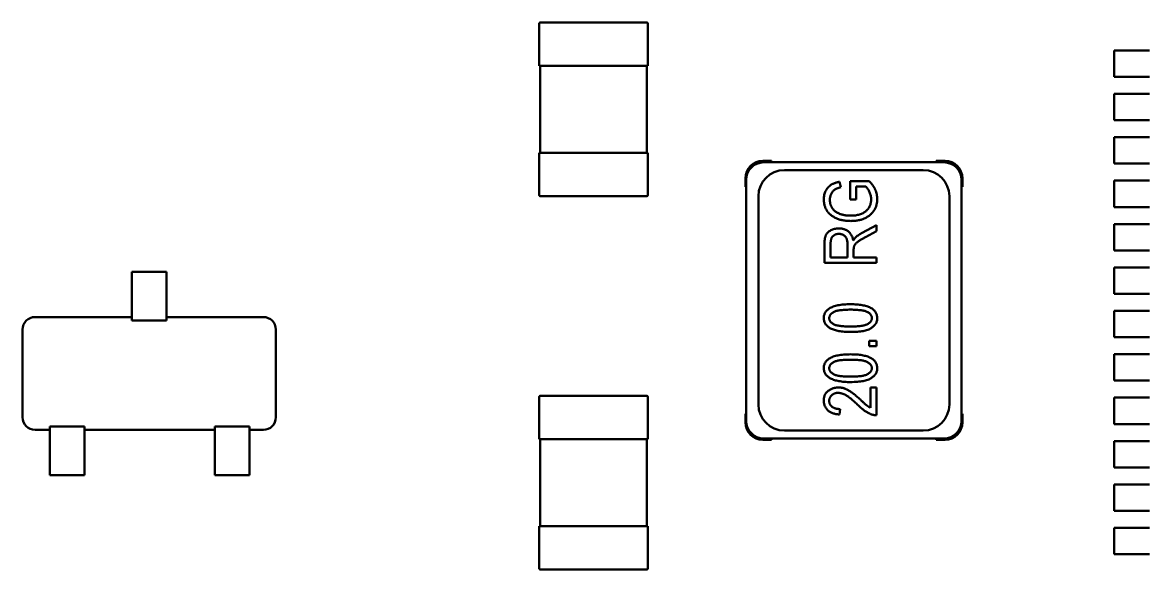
# Model space of a CAD drawing. Header units: millimetres. Extents: x -351 to 1050, y -103 to 376.
# Drawn here: x 64.81 to 77.8, y 230.61 to 236.91 of the extents above; entities that cross this region are included whole.
import ezdxf

# ---------------------------------------------------------------- set-up
doc = ezdxf.new("R2010")
doc.units = ezdxf.units.MM
doc.layers.add('Видимый контур (ГОСТ)', color=7, linetype='Continuous', lineweight=50)

msp = doc.modelspace()

# ---------------------------------------------------------------- linework, layer by layer
at = {"layer": 'Видимый контур (ГОСТ)'}
for p, q in [((70.769, 236.407), (70.769, 236.897)), ((70.779, 236.907), (72.009, 236.907)), ((72.019, 236.897), (72.019, 236.407)), ((77.394, 236.282), (77.394, 236.586)), ((77.394, 236.586), (77.521, 236.586)), ((77.521, 236.586), (77.751, 236.586)), ((77.751, 236.586), (77.8, 236.586)), ((70.769, 236.407), (70.779, 236.407)), ((70.779, 236.407), (72.009, 236.407)), ((70.779, 236.407), (70.779, 235.407)), ((72.009, 236.407), (72.019, 236.407)), ((72.009, 236.407), (72.009, 235.407)), ((77.521, 236.282), (77.394, 236.282)), ((77.751, 236.282), (77.521, 236.282)), ((77.8, 236.282), (77.751, 236.282)), ((77.394, 235.782), (77.394, 236.086)), ((77.394, 236.086), (77.521, 236.086)), ((77.521, 236.086), (77.751, 236.086)), ((77.751, 236.086), (77.8, 236.086)), ((77.521, 235.782), (77.394, 235.782)), ((77.751, 235.782), (77.521, 235.782)), ((77.8, 235.782), (77.751, 235.782)), ((77.394, 235.282), (77.394, 235.586)), ((77.394, 235.586), (77.521, 235.586)), ((77.521, 235.586), (77.751, 235.586)), ((77.751, 235.586), (77.8, 235.586)), ((70.769, 235.407), (70.769, 234.917)), ((70.769, 235.407), (70.779, 235.407)), ((70.779, 235.407), (72.009, 235.407)), ((72.009, 235.407), (72.019, 235.407)), ((72.019, 234.917), (72.019, 235.407)), ((73.444, 235.314), (73.344, 235.314)), ((73.444, 235.297), (73.444, 235.314)), ((75.444, 235.314), (75.344, 235.314)), ((75.344, 235.314), (75.344, 235.297)), ((73.354, 235.297), (75.434, 235.297)), ((73.594, 235.207), (75.194, 235.207)), ((77.521, 235.282), (77.394, 235.282)), ((77.751, 235.282), (77.521, 235.282)), ((77.8, 235.282), (77.751, 235.282)), ((73.144, 235.114), (73.144, 235.014)), ((73.154, 232.317), (73.154, 235.097)), ((74.227, 235.073), (74.242, 235.01)), ((74.351, 235.08), (74.571, 235.08)), ((74.351, 234.87), (74.351, 235.08)), ((75.634, 235.097), (75.634, 232.317)), ((75.644, 235.014), (75.644, 235.114)), ((77.394, 234.782), (77.394, 235.086)), ((77.394, 235.086), (77.521, 235.086)), ((77.521, 235.086), (77.751, 235.086)), ((77.751, 235.086), (77.8, 235.086)), ((73.144, 235.014), (73.154, 235.014)), ((74.422, 235.018), (74.422, 234.87)), ((74.532, 235.018), (74.422, 235.018)), ((75.634, 235.014), (75.644, 235.014)), ((70.779, 234.907), (72.009, 234.907)), ((73.294, 232.507), (73.294, 234.907)), ((74.422, 234.87), (74.351, 234.87)), ((75.494, 234.907), (75.494, 232.507)), ((77.521, 234.782), (77.394, 234.782)), ((77.751, 234.782), (77.521, 234.782)), ((77.8, 234.782), (77.751, 234.782)), ((74.491, 234.486), (74.655, 234.574)), ((74.655, 234.574), (74.655, 234.503)), ((77.394, 234.282), (77.394, 234.586)), ((77.394, 234.586), (77.521, 234.586)), ((77.521, 234.586), (77.751, 234.586)), ((77.751, 234.586), (77.8, 234.586)), ((74.655, 234.503), (74.527, 234.434)), ((74.055, 234.138), (74.055, 234.358)), ((74.125, 234.362), (74.125, 234.2)), ((74.32, 234.2), (74.32, 234.346)), ((74.39, 234.279), (74.39, 234.2)), ((77.521, 234.282), (77.394, 234.282)), ((77.751, 234.282), (77.521, 234.282)), ((77.8, 234.282), (77.751, 234.282)), ((74.125, 234.2), (74.32, 234.2)), ((74.39, 234.2), (74.655, 234.2)), ((74.655, 234.2), (74.655, 234.138)), ((66.074, 234.035), (66.074, 233.81)), ((66.074, 234.035), (66.474, 234.035)), ((66.474, 234.035), (66.474, 233.81)), ((74.655, 234.138), (74.055, 234.138)), ((77.394, 233.782), (77.394, 234.086)), ((77.394, 234.086), (77.521, 234.086)), ((77.521, 234.086), (77.751, 234.086)), ((77.751, 234.086), (77.8, 234.086)), ((66.074, 233.81), (66.074, 233.761)), ((66.074, 233.761), (66.074, 233.719)), ((66.474, 233.81), (66.474, 233.761)), ((66.474, 233.761), (66.474, 233.719)), ((77.521, 233.782), (77.394, 233.782)), ((77.751, 233.782), (77.521, 233.782)), ((77.8, 233.782), (77.751, 233.782)), ((66.074, 233.52), (66.074, 233.719)), ((66.474, 233.52), (66.474, 233.719)), ((66.074, 233.515), (64.959, 233.515)), ((66.074, 233.52), (66.074, 233.475)), ((66.474, 233.52), (66.474, 233.475)), ((67.589, 233.515), (66.474, 233.515)), ((77.394, 233.282), (77.394, 233.586)), ((77.394, 233.586), (77.521, 233.586)), ((77.521, 233.586), (77.751, 233.586)), ((77.751, 233.586), (77.8, 233.586)), ((64.814, 233.37), (64.814, 232.36)), ((66.474, 233.475), (66.074, 233.475)), ((67.734, 232.36), (67.734, 233.37)), ((74.57, 233.241), (74.655, 233.241)), ((74.57, 233.179), (74.57, 233.241)), ((74.655, 233.241), (74.655, 233.179)), ((77.521, 233.282), (77.394, 233.282)), ((77.751, 233.282), (77.521, 233.282)), ((77.8, 233.282), (77.751, 233.282)), ((74.655, 233.179), (74.57, 233.179)), ((77.394, 232.782), (77.394, 233.086)), ((77.394, 233.086), (77.521, 233.086)), ((77.521, 233.086), (77.751, 233.086)), ((77.751, 233.086), (77.8, 233.086)), ((77.521, 232.782), (77.394, 232.782)), ((77.751, 232.782), (77.521, 232.782)), ((77.8, 232.782), (77.751, 232.782)), ((70.769, 232.597), (70.769, 232.107)), ((72.009, 232.607), (70.779, 232.607)), ((72.019, 232.107), (72.019, 232.597)), ((74.585, 232.47), (74.585, 232.704)), ((74.585, 232.704), (74.655, 232.704)), ((74.655, 232.704), (74.655, 232.384)), ((77.394, 232.282), (77.394, 232.586)), ((77.394, 232.586), (77.521, 232.586)), ((77.521, 232.586), (77.751, 232.586)), ((77.751, 232.586), (77.8, 232.586)), ((74.235, 232.454), (74.227, 232.392)), ((73.154, 232.4), (73.144, 232.4)), ((73.144, 232.4), (73.144, 232.3)), ((75.644, 232.4), (75.634, 232.4)), ((75.644, 232.3), (75.644, 232.4)), ((64.959, 232.215), (65.129, 232.215)), ((65.529, 232.255), (65.129, 232.255)), ((65.129, 232.21), (65.129, 232.255)), ((65.129, 232.21), (65.129, 232.011)), ((65.529, 232.21), (65.529, 232.255)), ((65.529, 232.215), (67.029, 232.215)), ((65.529, 232.21), (65.529, 232.011)), ((67.429, 232.255), (67.029, 232.255)), ((67.029, 232.21), (67.029, 232.255)), ((67.029, 232.21), (67.029, 232.011)), ((67.429, 232.21), (67.429, 232.255)), ((67.429, 232.215), (67.589, 232.215)), ((67.429, 232.21), (67.429, 232.011)), ((75.194, 232.207), (73.594, 232.207)), ((77.521, 232.282), (77.394, 232.282)), ((77.751, 232.282), (77.521, 232.282)), ((77.8, 232.282), (77.751, 232.282)), ((70.779, 232.107), (70.769, 232.107)), ((70.779, 231.107), (70.779, 232.107)), ((72.009, 232.107), (70.779, 232.107)), ((72.009, 231.107), (72.009, 232.107)), ((72.019, 232.107), (72.009, 232.107)), ((73.344, 232.1), (73.444, 232.1)), ((75.434, 232.117), (73.354, 232.117)), ((73.444, 232.1), (73.444, 232.117)), ((75.344, 232.117), (75.344, 232.1)), ((75.344, 232.1), (75.444, 232.1)), ((77.394, 231.782), (77.394, 232.086)), ((77.394, 232.086), (77.521, 232.086)), ((77.521, 232.086), (77.751, 232.086)), ((77.751, 232.086), (77.8, 232.086)), ((65.129, 231.97), (65.129, 232.011)), ((65.129, 231.92), (65.129, 231.97)), ((65.529, 231.97), (65.529, 232.011)), ((65.529, 231.92), (65.529, 231.97)), ((67.029, 231.97), (67.029, 232.011)), ((67.029, 231.92), (67.029, 231.97)), ((67.429, 231.97), (67.429, 232.011)), ((67.429, 231.92), (67.429, 231.97)), ((65.129, 231.695), (65.129, 231.92)), ((65.529, 231.695), (65.529, 231.92)), ((67.029, 231.695), (67.029, 231.92)), ((67.429, 231.695), (67.429, 231.92)), ((65.129, 231.695), (65.529, 231.695)), ((67.029, 231.695), (67.429, 231.695)), ((77.521, 231.782), (77.394, 231.782)), ((77.751, 231.782), (77.521, 231.782)), ((77.8, 231.782), (77.751, 231.782)), ((77.394, 231.282), (77.394, 231.586)), ((77.394, 231.586), (77.521, 231.586)), ((77.521, 231.586), (77.751, 231.586)), ((77.751, 231.586), (77.8, 231.586)), ((77.521, 231.282), (77.394, 231.282)), ((77.751, 231.282), (77.521, 231.282)), ((77.8, 231.282), (77.751, 231.282)), ((70.779, 231.107), (70.769, 231.107)), ((70.769, 230.617), (70.769, 231.107)), ((72.009, 231.107), (70.779, 231.107)), ((72.019, 231.107), (72.009, 231.107)), ((72.019, 231.107), (72.019, 230.617)), ((77.394, 230.782), (77.394, 231.086)), ((77.394, 231.086), (77.521, 231.086)), ((77.521, 231.086), (77.751, 231.086)), ((77.751, 231.086), (77.8, 231.086)), ((77.521, 230.782), (77.394, 230.782)), ((77.751, 230.782), (77.521, 230.782)), ((77.8, 230.782), (77.751, 230.782)), ((72.009, 230.607), (70.779, 230.607))]:
    msp.add_line(p, q, dxfattribs=at)
for centre, radius, start, end in [((70.779, 236.897), 0.01, 90, 180), ((72.009, 236.897), 0.01, 0, 90), ((73.344, 235.114), 0.2, 90, 180), ((75.444, 235.114), 0.2, 0, 90), ((73.354, 235.097), 0.2, 90, 180), ((73.594, 234.907), 0.3, 90, 180), ((75.194, 234.907), 0.3, 0, 90), ((75.434, 235.097), 0.2, 0, 90), ((70.779, 234.917), 0.01, 180, 270), ((72.009, 234.917), 0.01, 270, 0), ((70.779, 232.597), 0.01, 90, 180), ((72.009, 232.597), 0.01, 0, 90), ((73.594, 232.507), 0.3, 180, 270), ((75.194, 232.507), 0.3, 270, 0), ((73.344, 232.3), 0.2, 180, 270), ((73.354, 232.317), 0.2, 180, 270), ((75.434, 232.317), 0.2, 270, 0), ((75.444, 232.3), 0.2, 270, 0), ((70.779, 230.617), 0.01, 180, 270), ((72.009, 230.617), 0.01, 270, 0)]:
    msp.add_arc(centre, radius, start, end, dxfattribs=at)
for centre, major_axis, start_param, end_param in [((64.969, 233.36), (-0.113, 0.113), 5.531306, 7.035065), ((67.579, 233.36), (0.113, 0.113), 5.531306, 7.035065), ((64.969, 232.37), (0.113, 0.113), 2.389713, 3.893472), ((67.579, 232.37), (-0.113, 0.113), 2.389713, 3.893472)]:
    msp.add_ellipse(centre, major_axis=major_axis, ratio=0.935113, start_param=start_param, end_param=end_param, dxfattribs=at)
for points, knots in [([(74.048, 234.87), (74.048, 234.879), (74.048, 234.896), (74.052, 234.921), (74.058, 234.944), (74.067, 234.966), (74.078, 234.985), (74.092, 235.003), (74.107, 235.019), (74.122, 235.031), (74.135, 235.04), (74.145, 235.046), (74.157, 235.051), (74.169, 235.056), (74.182, 235.061), (74.196, 235.065), (74.211, 235.069), (74.222, 235.071), (74.227, 235.073)], [0, 0, 0, 0, 0.088835, 0.172875, 0.253325, 0.330867, 0.406698, 0.48088, 0.55521, 0.63051, 0.669753, 0.710586, 0.753383, 0.798115, 0.845072, 0.894351, 0.94593, 1, 1, 1, 1]), ([(74.571, 235.08), (74.579, 235.072), (74.593, 235.057), (74.611, 235.032), (74.627, 235.007), (74.64, 234.981), (74.651, 234.955), (74.658, 234.928), (74.662, 234.901), (74.663, 234.883), (74.663, 234.874)], [0, 0, 0, 0, 0.140154, 0.274304, 0.402896, 0.526648, 0.6474, 0.765842, 0.882515, 1, 1, 1, 1]), ([(74.242, 235.01), (74.235, 235.008), (74.22, 235.004), (74.2, 234.997), (74.183, 234.989), (74.169, 234.98), (74.158, 234.97), (74.147, 234.959), (74.139, 234.946), (74.131, 234.932), (74.125, 234.916), (74.121, 234.9), (74.118, 234.882), (74.118, 234.87), (74.118, 234.864)], [0, 0, 0, 0, 0.112764, 0.212297, 0.30036, 0.377226, 0.448861, 0.521254, 0.594754, 0.671196, 0.749781, 0.830441, 0.91331, 1, 1, 1, 1]), ([(74.593, 234.87), (74.593, 234.877), (74.592, 234.891), (74.589, 234.911), (74.583, 234.932), (74.575, 234.952), (74.566, 234.971), (74.556, 234.989), (74.544, 235.005), (74.536, 235.014), (74.532, 235.018)], [0, 0, 0, 0, 0.12227, 0.248326, 0.378192, 0.51368, 0.647529, 0.772651, 0.889832, 1, 1, 1, 1]), ([(74.358, 234.621), (74.35, 234.621), (74.334, 234.621), (74.311, 234.623), (74.289, 234.625), (74.267, 234.629), (74.246, 234.633), (74.226, 234.639), (74.207, 234.646), (74.189, 234.654), (74.171, 234.663), (74.155, 234.672), (74.14, 234.682), (74.126, 234.692), (74.113, 234.704), (74.101, 234.716), (74.091, 234.728), (74.082, 234.742), (74.074, 234.756), (74.067, 234.77), (74.061, 234.785), (74.056, 234.801), (74.052, 234.817), (74.05, 234.834), (74.048, 234.852), (74.048, 234.864), (74.048, 234.87)], [0, 0, 0, 0, 0.053463, 0.105136, 0.155417, 0.204127, 0.251921, 0.298286, 0.343769, 0.388518, 0.431838, 0.473771, 0.514107, 0.553018, 0.591075, 0.628109, 0.664343, 0.700243, 0.735985, 0.771786, 0.807962, 0.844529, 0.881847, 0.920031, 0.959557, 1, 1, 1, 1]), ([(74.118, 234.864), (74.118, 234.86), (74.118, 234.851), (74.119, 234.838), (74.121, 234.825), (74.124, 234.813), (74.128, 234.802), (74.132, 234.791), (74.137, 234.78), (74.143, 234.77), (74.15, 234.76), (74.158, 234.751), (74.167, 234.743), (74.176, 234.735), (74.187, 234.727), (74.198, 234.72), (74.21, 234.713), (74.223, 234.707), (74.237, 234.701), (74.252, 234.696), (74.267, 234.692), (74.284, 234.689), (74.301, 234.686), (74.318, 234.684), (74.337, 234.683), (74.349, 234.683), (74.356, 234.683)], [0, 0, 0, 0, 0.039695, 0.078102, 0.115404, 0.152067, 0.187552, 0.222988, 0.257673, 0.292441, 0.327373, 0.362939, 0.399159, 0.436525, 0.474691, 0.51442, 0.555589, 0.598673, 0.643018, 0.688989, 0.736067, 0.785095, 0.835805, 0.888429, 0.943355, 1, 1, 1, 1]), ([(74.356, 234.683), (74.365, 234.683), (74.384, 234.683), (74.411, 234.686), (74.436, 234.69), (74.459, 234.696), (74.481, 234.703), (74.5, 234.712), (74.518, 234.722), (74.534, 234.735), (74.548, 234.748), (74.56, 234.763), (74.57, 234.778), (74.578, 234.795), (74.585, 234.812), (74.59, 234.831), (74.592, 234.85), (74.593, 234.864), (74.593, 234.87)], [0, 0, 0, 0, 0.084032, 0.163009, 0.237261, 0.307267, 0.373111, 0.435852, 0.496035, 0.554127, 0.610757, 0.66585, 0.719747, 0.773545, 0.827948, 0.883366, 0.940495, 1, 1, 1, 1]), ([(74.663, 234.874), (74.663, 234.868), (74.663, 234.856), (74.661, 234.839), (74.658, 234.822), (74.655, 234.805), (74.649, 234.789), (74.643, 234.774), (74.636, 234.759), (74.628, 234.744), (74.618, 234.73), (74.608, 234.717), (74.596, 234.705), (74.583, 234.693), (74.57, 234.682), (74.555, 234.672), (74.54, 234.662), (74.523, 234.654), (74.505, 234.646), (74.487, 234.639), (74.468, 234.633), (74.447, 234.629), (74.426, 234.625), (74.404, 234.622), (74.382, 234.621), (74.366, 234.621), (74.358, 234.621)], [0, 0, 0, 0, 0.040157, 0.079632, 0.118097, 0.156242, 0.193801, 0.231065, 0.268429, 0.305984, 0.343543, 0.381236, 0.419291, 0.457733, 0.496748, 0.536583, 0.577507, 0.619635, 0.662658, 0.706884, 0.751889, 0.798445, 0.846336, 0.895845, 0.947023, 1, 1, 1, 1]), ([(74.055, 234.358), (74.055, 234.363), (74.055, 234.374), (74.056, 234.39), (74.058, 234.404), (74.059, 234.418), (74.062, 234.43), (74.065, 234.441), (74.068, 234.451), (74.073, 234.463), (74.082, 234.476), (74.095, 234.491), (74.111, 234.503), (74.129, 234.514), (74.149, 234.524), (74.172, 234.53), (74.196, 234.534), (74.212, 234.535), (74.221, 234.535)], [0, 0, 0, 0, 0.059852, 0.11585, 0.168055, 0.216118, 0.261012, 0.301701, 0.339551, 0.374149, 0.440922, 0.509304, 0.581348, 0.658816, 0.739762, 0.822691, 0.909012, 1, 1, 1, 1]), ([(74.221, 234.535), (74.226, 234.535), (74.237, 234.535), (74.253, 234.533), (74.269, 234.53), (74.283, 234.526), (74.297, 234.521), (74.309, 234.515), (74.321, 234.508), (74.332, 234.499), (74.343, 234.49), (74.352, 234.479), (74.36, 234.467), (74.367, 234.455), (74.374, 234.441), (74.379, 234.427), (74.383, 234.411), (74.385, 234.4), (74.387, 234.395)], [0, 0, 0, 0, 0.070117, 0.136961, 0.201497, 0.263712, 0.323795, 0.38261, 0.440957, 0.498944, 0.557149, 0.615425, 0.674452, 0.734978, 0.797218, 0.862116, 0.929496, 1, 1, 1, 1]), ([(74.221, 234.473), (74.217, 234.472), (74.21, 234.472), (74.2, 234.471), (74.19, 234.469), (74.181, 234.466), (74.173, 234.462), (74.165, 234.457), (74.158, 234.451), (74.151, 234.445), (74.145, 234.438), (74.14, 234.429), (74.135, 234.42), (74.132, 234.41), (74.129, 234.399), (74.127, 234.388), (74.126, 234.375), (74.126, 234.367), (74.125, 234.362)], [0, 0, 0, 0, 0.065309, 0.127322, 0.187433, 0.244693, 0.301115, 0.356056, 0.411929, 0.467921, 0.524709, 0.5833, 0.643626, 0.707634, 0.774311, 0.844934, 0.920065, 1, 1, 1, 1]), ([(74.32, 234.346), (74.32, 234.354), (74.32, 234.368), (74.318, 234.387), (74.315, 234.404), (74.31, 234.418), (74.304, 234.431), (74.296, 234.441), (74.286, 234.451), (74.275, 234.458), (74.263, 234.465), (74.25, 234.469), (74.236, 234.472), (74.226, 234.472), (74.221, 234.473)], [0, 0, 0, 0, 0.122737, 0.230021, 0.322743, 0.402638, 0.47472, 0.545804, 0.617074, 0.69069, 0.764841, 0.840541, 0.918307, 1, 1, 1, 1]), ([(74.387, 234.395), (74.389, 234.399), (74.393, 234.407), (74.4, 234.417), (74.407, 234.426), (74.412, 234.431), (74.415, 234.434)], [0, 0, 0, 0, 0.289783, 0.550931, 0.78809, 1, 1, 1, 1]), ([(74.527, 234.434), (74.521, 234.431), (74.51, 234.424), (74.493, 234.415), (74.478, 234.407), (74.465, 234.399), (74.454, 234.392), (74.444, 234.385), (74.436, 234.379), (74.427, 234.372), (74.419, 234.363), (74.41, 234.353), (74.403, 234.343), (74.398, 234.333), (74.395, 234.322), (74.392, 234.31), (74.391, 234.295), (74.391, 234.285), (74.39, 234.279)], [0, 0, 0, 0, 0.092718, 0.177348, 0.254388, 0.323857, 0.385021, 0.438524, 0.48427, 0.523009, 0.588869, 0.648647, 0.702605, 0.751898, 0.802267, 0.8602, 0.925567, 1, 1, 1, 1]), ([(74.415, 234.434), (74.42, 234.439), (74.432, 234.449), (74.451, 234.462), (74.471, 234.475), (74.484, 234.482), (74.491, 234.486)], [0, 0, 0, 0, 0.245563, 0.493888, 0.744613, 1, 1, 1, 1]), ([(74.111, 233.613), (74.118, 233.617), (74.132, 233.625), (74.155, 233.635), (74.182, 233.644), (74.211, 233.65), (74.243, 233.656), (74.278, 233.66), (74.316, 233.662), (74.342, 233.662), (74.356, 233.662)], [0, 0, 0, 0, 0.093222, 0.193865, 0.303173, 0.421975, 0.550519, 0.689248, 0.838966, 1, 1, 1, 1]), ([(74.356, 233.662), (74.368, 233.662), (74.391, 233.662), (74.426, 233.66), (74.458, 233.657), (74.488, 233.652), (74.515, 233.647), (74.541, 233.64), (74.564, 233.632), (74.584, 233.622), (74.603, 233.612), (74.619, 233.6), (74.633, 233.587), (74.644, 233.572), (74.652, 233.556), (74.659, 233.539), (74.662, 233.521), (74.663, 233.509), (74.663, 233.502)], [0, 0, 0, 0, 0.094615, 0.183683, 0.267022, 0.34511, 0.417837, 0.485542, 0.548775, 0.607756, 0.662868, 0.714458, 0.763069, 0.810059, 0.856064, 0.902457, 0.950077, 1, 1, 1, 1]), ([(74.048, 233.503), (74.048, 233.509), (74.048, 233.52), (74.051, 233.536), (74.056, 233.551), (74.063, 233.566), (74.072, 233.579), (74.083, 233.592), (74.096, 233.603), (74.106, 233.61), (74.111, 233.613)], [0, 0, 0, 0, 0.12807, 0.251665, 0.37153, 0.490392, 0.610204, 0.734439, 0.863149, 1, 1, 1, 1]), ([(74.356, 233.343), (74.343, 233.343), (74.32, 233.343), (74.285, 233.345), (74.253, 233.348), (74.223, 233.352), (74.195, 233.358), (74.17, 233.365), (74.147, 233.373), (74.126, 233.383), (74.108, 233.393), (74.092, 233.405), (74.078, 233.419), (74.067, 233.433), (74.058, 233.449), (74.052, 233.466), (74.048, 233.484), (74.048, 233.496), (74.048, 233.503)], [0, 0, 0, 0, 0.095136, 0.184731, 0.268288, 0.346597, 0.419305, 0.487236, 0.550502, 0.609415, 0.664192, 0.715471, 0.764252, 0.810996, 0.856948, 0.902884, 0.950448, 1, 1, 1, 1]), ([(74.355, 233.6), (74.344, 233.6), (74.321, 233.6), (74.289, 233.598), (74.26, 233.596), (74.234, 233.593), (74.211, 233.589), (74.191, 233.585), (74.174, 233.579), (74.16, 233.573), (74.148, 233.565), (74.138, 233.558), (74.129, 233.549), (74.122, 233.54), (74.117, 233.531), (74.113, 233.521), (74.11, 233.511), (74.11, 233.504), (74.11, 233.5)], [0, 0, 0, 0, 0.120376, 0.230789, 0.330541, 0.420587, 0.5007, 0.571153, 0.632476, 0.685018, 0.731755, 0.775304, 0.815792, 0.854171, 0.890726, 0.926736, 0.963137, 1, 1, 1, 1]), ([(74.11, 233.5), (74.11, 233.497), (74.11, 233.49), (74.113, 233.481), (74.117, 233.472), (74.122, 233.463), (74.13, 233.454), (74.138, 233.447), (74.149, 233.439), (74.161, 233.432), (74.175, 233.425), (74.192, 233.42), (74.212, 233.415), (74.235, 233.412), (74.261, 233.409), (74.29, 233.407), (74.322, 233.405), (74.344, 233.405), (74.355, 233.405)], [0, 0, 0, 0, 0.034821, 0.068923, 0.103067, 0.139026, 0.176877, 0.21736, 0.261325, 0.309189, 0.363201, 0.425077, 0.49647, 0.577652, 0.66801, 0.768671, 0.879288, 1, 1, 1, 1]), ([(74.601, 233.504), (74.601, 233.507), (74.6, 233.514), (74.598, 233.524), (74.594, 233.533), (74.588, 233.542), (74.581, 233.55), (74.572, 233.558), (74.562, 233.566), (74.55, 233.573), (74.536, 233.579), (74.519, 233.585), (74.499, 233.59), (74.476, 233.593), (74.45, 233.596), (74.421, 233.598), (74.389, 233.6), (74.367, 233.6), (74.355, 233.6)], [0, 0, 0, 0, 0.034762, 0.069218, 0.104083, 0.139623, 0.178008, 0.218707, 0.262848, 0.310633, 0.36417, 0.426476, 0.497749, 0.578309, 0.668564, 0.769057, 0.879489, 1, 1, 1, 1]), ([(74.355, 233.405), (74.367, 233.405), (74.389, 233.405), (74.421, 233.407), (74.45, 233.409), (74.476, 233.412), (74.499, 233.415), (74.52, 233.42), (74.537, 233.426), (74.551, 233.432), (74.563, 233.44), (74.573, 233.447), (74.581, 233.455), (74.589, 233.464), (74.594, 233.473), (74.598, 233.483), (74.6, 233.493), (74.601, 233.5), (74.601, 233.504)], [0, 0, 0, 0, 0.120668, 0.230929, 0.330923, 0.42077, 0.501078, 0.571701, 0.633173, 0.685841, 0.733049, 0.776703, 0.817298, 0.855442, 0.892085, 0.927793, 0.963465, 1, 1, 1, 1]), ([(74.663, 233.502), (74.663, 233.496), (74.663, 233.485), (74.659, 233.469), (74.654, 233.453), (74.646, 233.438), (74.636, 233.424), (74.624, 233.411), (74.61, 233.399), (74.594, 233.387), (74.575, 233.376), (74.553, 233.367), (74.527, 233.36), (74.499, 233.353), (74.468, 233.349), (74.433, 233.345), (74.395, 233.343), (74.369, 233.343), (74.356, 233.343)], [0, 0, 0, 0, 0.044621, 0.08773, 0.130283, 0.173503, 0.217487, 0.263333, 0.311909, 0.363528, 0.41951, 0.481095, 0.549128, 0.624148, 0.706603, 0.796448, 0.894183, 1, 1, 1, 1]), ([(74.048, 232.926), (74.048, 232.932), (74.048, 232.943), (74.051, 232.959), (74.056, 232.975), (74.063, 232.989), (74.072, 233.003), (74.083, 233.015), (74.096, 233.027), (74.106, 233.033), (74.111, 233.037)], [0, 0, 0, 0, 0.12807, 0.251665, 0.37153, 0.490392, 0.610204, 0.734439, 0.863149, 1, 1, 1, 1]), ([(74.355, 233.023), (74.344, 233.023), (74.321, 233.023), (74.289, 233.022), (74.26, 233.02), (74.234, 233.017), (74.211, 233.013), (74.191, 233.008), (74.174, 233.003), (74.16, 232.996), (74.148, 232.989), (74.138, 232.981), (74.129, 232.973), (74.122, 232.964), (74.117, 232.955), (74.113, 232.945), (74.11, 232.934), (74.11, 232.927), (74.11, 232.924)], [0, 0, 0, 0, 0.120376, 0.230789, 0.330541, 0.420587, 0.5007, 0.571153, 0.632476, 0.685018, 0.731755, 0.775304, 0.815792, 0.854171, 0.890726, 0.926736, 0.963137, 1, 1, 1, 1]), ([(74.111, 233.037), (74.118, 233.041), (74.132, 233.049), (74.155, 233.059), (74.182, 233.067), (74.211, 233.074), (74.243, 233.079), (74.278, 233.083), (74.316, 233.085), (74.342, 233.085), (74.356, 233.086)], [0, 0, 0, 0, 0.093222, 0.193865, 0.303173, 0.421975, 0.550519, 0.689248, 0.838966, 1, 1, 1, 1]), ([(74.601, 232.927), (74.601, 232.931), (74.6, 232.937), (74.598, 232.947), (74.594, 232.956), (74.588, 232.965), (74.581, 232.974), (74.572, 232.981), (74.562, 232.989), (74.55, 232.996), (74.536, 233.003), (74.519, 233.008), (74.499, 233.013), (74.476, 233.017), (74.45, 233.02), (74.421, 233.022), (74.389, 233.023), (74.367, 233.023), (74.355, 233.023)], [0, 0, 0, 0, 0.034762, 0.069218, 0.104083, 0.139623, 0.178008, 0.218707, 0.262848, 0.310633, 0.36417, 0.426476, 0.497749, 0.578309, 0.668564, 0.769057, 0.879489, 1, 1, 1, 1]), ([(74.356, 233.086), (74.368, 233.085), (74.391, 233.085), (74.426, 233.083), (74.458, 233.08), (74.488, 233.076), (74.515, 233.07), (74.541, 233.063), (74.564, 233.055), (74.584, 233.046), (74.603, 233.035), (74.619, 233.023), (74.633, 233.01), (74.644, 232.996), (74.652, 232.98), (74.659, 232.963), (74.662, 232.944), (74.663, 232.932), (74.663, 232.925)], [0, 0, 0, 0, 0.094615, 0.183683, 0.267022, 0.34511, 0.417837, 0.485542, 0.548775, 0.607756, 0.662868, 0.714458, 0.763069, 0.810059, 0.856064, 0.902457, 0.950077, 1, 1, 1, 1]), ([(74.356, 232.766), (74.343, 232.766), (74.32, 232.766), (74.285, 232.768), (74.253, 232.772), (74.223, 232.776), (74.195, 232.782), (74.17, 232.788), (74.147, 232.797), (74.126, 232.806), (74.108, 232.817), (74.092, 232.829), (74.078, 232.842), (74.067, 232.856), (74.058, 232.872), (74.052, 232.889), (74.048, 232.907), (74.048, 232.92), (74.048, 232.926)], [0, 0, 0, 0, 0.095136, 0.184731, 0.268288, 0.346597, 0.419305, 0.487236, 0.550502, 0.609415, 0.664192, 0.715471, 0.764252, 0.810996, 0.856948, 0.902884, 0.950448, 1, 1, 1, 1]), ([(74.11, 232.924), (74.11, 232.92), (74.11, 232.914), (74.113, 232.904), (74.117, 232.895), (74.122, 232.886), (74.13, 232.878), (74.138, 232.87), (74.149, 232.863), (74.161, 232.855), (74.175, 232.849), (74.192, 232.843), (74.212, 232.839), (74.235, 232.835), (74.261, 232.832), (74.29, 232.83), (74.322, 232.829), (74.344, 232.829), (74.355, 232.828)], [0, 0, 0, 0, 0.034821, 0.068923, 0.103067, 0.139026, 0.176877, 0.21736, 0.261325, 0.309189, 0.363201, 0.425077, 0.49647, 0.577652, 0.66801, 0.768671, 0.879288, 1, 1, 1, 1]), ([(74.355, 232.828), (74.367, 232.829), (74.389, 232.829), (74.421, 232.83), (74.45, 232.832), (74.476, 232.835), (74.499, 232.839), (74.52, 232.843), (74.537, 232.849), (74.551, 232.856), (74.563, 232.863), (74.573, 232.871), (74.581, 232.879), (74.589, 232.888), (74.594, 232.897), (74.598, 232.907), (74.6, 232.917), (74.601, 232.924), (74.601, 232.927)], [0, 0, 0, 0, 0.120668, 0.230929, 0.330923, 0.42077, 0.501078, 0.571701, 0.633173, 0.685841, 0.733049, 0.776703, 0.817298, 0.855442, 0.892085, 0.927793, 0.963465, 1, 1, 1, 1]), ([(74.663, 232.925), (74.663, 232.92), (74.663, 232.908), (74.659, 232.892), (74.654, 232.876), (74.646, 232.861), (74.636, 232.847), (74.624, 232.834), (74.61, 232.822), (74.594, 232.81), (74.575, 232.8), (74.553, 232.791), (74.527, 232.783), (74.499, 232.777), (74.468, 232.772), (74.433, 232.769), (74.395, 232.767), (74.369, 232.766), (74.356, 232.766)], [0, 0, 0, 0, 0.044621, 0.08773, 0.130283, 0.173503, 0.217487, 0.263333, 0.311909, 0.363528, 0.41951, 0.481095, 0.549128, 0.624148, 0.706603, 0.796448, 0.894183, 1, 1, 1, 1]), ([(74.048, 232.552), (74.048, 232.558), (74.048, 232.57), (74.05, 232.587), (74.054, 232.603), (74.06, 232.618), (74.067, 232.631), (74.076, 232.644), (74.087, 232.655), (74.099, 232.666), (74.112, 232.674), (74.125, 232.682), (74.139, 232.689), (74.154, 232.694), (74.169, 232.699), (74.184, 232.701), (74.2, 232.703), (74.21, 232.704), (74.216, 232.704)], [0, 0, 0, 0, 0.071332, 0.138896, 0.203499, 0.265574, 0.326111, 0.385817, 0.446392, 0.50848, 0.570694, 0.631967, 0.692927, 0.753152, 0.813387, 0.874726, 0.936831, 1, 1, 1, 1]), ([(74.214, 232.641), (74.211, 232.641), (74.203, 232.641), (74.193, 232.64), (74.182, 232.638), (74.173, 232.635), (74.163, 232.631), (74.155, 232.627), (74.146, 232.621), (74.139, 232.615), (74.132, 232.608), (74.126, 232.601), (74.121, 232.593), (74.117, 232.585), (74.114, 232.577), (74.112, 232.568), (74.11, 232.559), (74.11, 232.553), (74.11, 232.55)], [0, 0, 0, 0, 0.072764, 0.142117, 0.209137, 0.274452, 0.33762, 0.400595, 0.463278, 0.526058, 0.587989, 0.647965, 0.706745, 0.763751, 0.821413, 0.879645, 0.938923, 1, 1, 1, 1]), ([(74.433, 232.507), (74.426, 232.514), (74.413, 232.527), (74.393, 232.545), (74.375, 232.561), (74.358, 232.575), (74.342, 232.588), (74.327, 232.599), (74.314, 232.608), (74.298, 232.618), (74.279, 232.627), (74.257, 232.635), (74.235, 232.64), (74.221, 232.641), (74.214, 232.641)], [0, 0, 0, 0, 0.109368, 0.210579, 0.303981, 0.389005, 0.466604, 0.535982, 0.59819, 0.652344, 0.749539, 0.838845, 0.921753, 1, 1, 1, 1]), ([(74.216, 232.704), (74.221, 232.704), (74.23, 232.703), (74.244, 232.702), (74.259, 232.7), (74.273, 232.697), (74.287, 232.692), (74.3, 232.687), (74.314, 232.681), (74.327, 232.674), (74.341, 232.666), (74.356, 232.656), (74.372, 232.645), (74.39, 232.631), (74.408, 232.617), (74.427, 232.6), (74.448, 232.582), (74.462, 232.569), (74.469, 232.563)], [0, 0, 0, 0, 0.04878, 0.096924, 0.14508, 0.193382, 0.242119, 0.291123, 0.340831, 0.3914, 0.445573, 0.505908, 0.572535, 0.645298, 0.724252, 0.809704, 0.9017, 1, 1, 1, 1]), ([(74.227, 232.392), (74.22, 232.393), (74.206, 232.394), (74.185, 232.397), (74.166, 232.402), (74.149, 232.407), (74.133, 232.414), (74.118, 232.422), (74.104, 232.43), (74.092, 232.44), (74.082, 232.452), (74.073, 232.463), (74.065, 232.476), (74.059, 232.49), (74.054, 232.504), (74.05, 232.519), (74.048, 232.535), (74.048, 232.546), (74.048, 232.552)], [0, 0, 0, 0, 0.081001, 0.157146, 0.229294, 0.297168, 0.361911, 0.423675, 0.483447, 0.541301, 0.597661, 0.653174, 0.708077, 0.763574, 0.819556, 0.877653, 0.937461, 1, 1, 1, 1]), ([(74.11, 232.55), (74.11, 232.546), (74.11, 232.539), (74.112, 232.53), (74.114, 232.52), (74.118, 232.512), (74.122, 232.503), (74.128, 232.495), (74.134, 232.488), (74.142, 232.481), (74.15, 232.475), (74.16, 232.469), (74.17, 232.465), (74.181, 232.461), (74.194, 232.458), (74.206, 232.456), (74.22, 232.455), (74.23, 232.454), (74.235, 232.454)], [0, 0, 0, 0, 0.05805, 0.113316, 0.167564, 0.221145, 0.274583, 0.329551, 0.384812, 0.442948, 0.503142, 0.56436, 0.628001, 0.695016, 0.764663, 0.838769, 0.91714, 1, 1, 1, 1]), ([(74.655, 232.384), (74.652, 232.384), (74.644, 232.384), (74.633, 232.385), (74.621, 232.387), (74.609, 232.39), (74.597, 232.394), (74.585, 232.398), (74.572, 232.403), (74.558, 232.41), (74.545, 232.417), (74.531, 232.426), (74.516, 232.436), (74.5, 232.448), (74.484, 232.461), (74.467, 232.475), (74.45, 232.49), (74.439, 232.502), (74.433, 232.507)], [0, 0, 0, 0, 0.042012, 0.085118, 0.130086, 0.176968, 0.226148, 0.277233, 0.330805, 0.386554, 0.445862, 0.509987, 0.578863, 0.652893, 0.731915, 0.816009, 0.905245, 1, 1, 1, 1]), ([(74.469, 232.563), (74.473, 232.558), (74.482, 232.55), (74.494, 232.539), (74.505, 232.529), (74.515, 232.52), (74.524, 232.512), (74.532, 232.505), (74.539, 232.5), (74.549, 232.491), (74.564, 232.481), (74.578, 232.474), (74.585, 232.47)], [0, 0, 0, 0, 0.122743, 0.234571, 0.335442, 0.426558, 0.506172, 0.575525, 0.633926, 0.681503, 0.846198, 1, 1, 1, 1])]:
    msp.add_open_spline(points, degree=3, knots=knots, dxfattribs=at)

doc.saveas('drawing.dxf')
